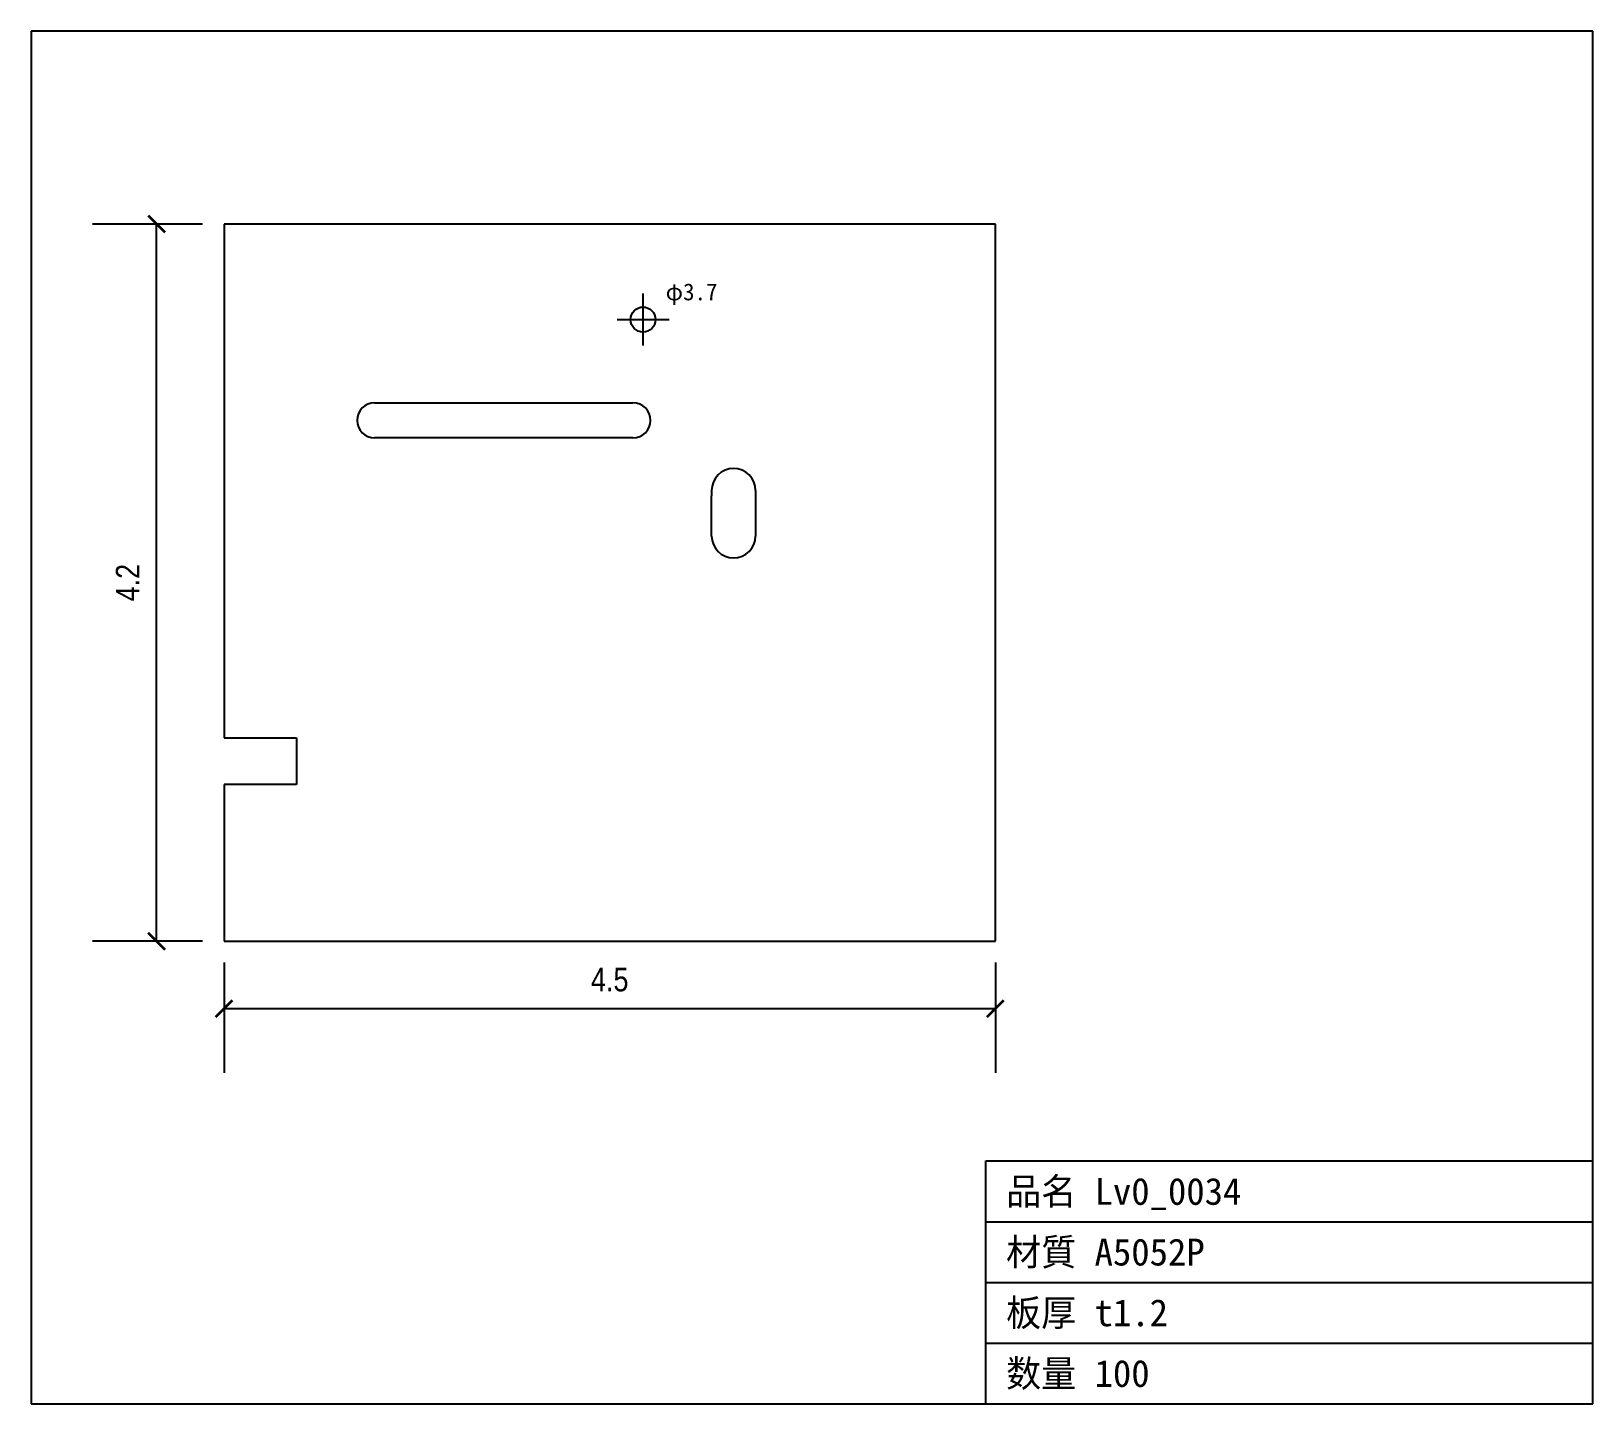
# Model space of a CAD drawing. Header units: inches. Extents: x -1.13 to 7.99, y -2.7 to 5.31.
import ezdxf

# ---------------------------------------------------------------- set-up
doc = ezdxf.new("R2010")
doc.units = ezdxf.units.IN
doc.linetypes.add('CENTER', pattern=[5.08, 3.175, -0.635, 0.635, -0.635])
doc.styles.add('OpenSansCondensed-Light', font='OpenSansCondensed-Light.ttf')
doc.dimstyles.new('EZDXF', dxfattribs={"dimtxt": 0.25, "dimasz": 0.175, "dimexe": 0.375, "dimexo": 0.125, "dimgap": 0.1, "dimtad": 1, "dimlfac": 100, "dimzin": 12, "dimdsep": 46, "dimtxsty": 'OpenSansCondensed-Light', "dimblk": 'ARCHTICK', "dimcen": 2.5, "dimazin": 3, "dimtfac": 0.5, "dimtmove": 2, "dimatfit": 3})

# ---------------------------------------------------------------- blocks, each defined once
blk = doc.blocks.new('HOLE_D3_70')
blk.add_circle((0, 0), 0.0728)
blk = doc.blocks.new('_ARCHTICK')
at = {"color": 0, "linetype": 'BYBLOCK', "const_width": 0.15}
blk.add_lwpolyline([(-0.5, -0.5), (0.5, 0.5)], dxfattribs=at)

msp = doc.modelspace()

# ---------------------------------------------------------------- linework, layer by layer
at = {"color": 7, "linetype": 'CONTINUOUS'}
for p, q in [((7.991, 5.3127), (-1.1257, 5.3127)), ((-1.1257, 5.3127), (-1.1257, -2.7006)), ((7.991, -2.7006), (7.991, 5.3127)), ((0.988, 4.1869), (0, 4.1869)), ((0, 4.1869), (0, 1.1875)), ((1.9392, 4.1869), (0.9879, 4.1871)), ((2.6086, 4.1869), (1.939, 4.1871)), ((4.503, 4.1869), (2.6087, 4.1869)), ((4.503, 2.951), (4.5032, 4.187)), ((0.8792, 3.1435), (2.3875, 3.1435)), ((2.3875, 2.9384), (0.8793, 2.9385)), ((4.503, 1.7245), (4.503, 2.951)), ((2.8468, 2.5666), (2.847, 2.6316)), ((2.8468, 2.5665), (2.8468, 2.5666)), ((2.8468, 2.3655), (2.8468, 2.5665)), ((3.1027, 2.6317), (3.1027, 2.5687)), ((3.1027, 2.5687), (3.1027, 2.5409)), ((3.1027, 2.5409), (3.1027, 2.5338)), ((3.1027, 2.5338), (3.1027, 2.3655)), ((4.503, 1.6071), (4.503, 1.7245)), ((4.503, 0), (4.503, 1.6072)), ((0, 1.1875), (0.4225, 1.1875)), ((0.4225, 1.1875), (0.4225, 1.0381)), ((0.4225, 1.0381), (0.4225, 1.0277)), ((0.4225, 1.0277), (0.4225, 0.9821)), ((0.1243, 0.9157), (0, 0.9157)), ((0, 0.9157), (0.0002, 0.3449)), ((0.1341, 0.9157), (0.1243, 0.9157)), ((0.4225, 0.9157), (0.1341, 0.9157)), ((0.4225, 0.9821), (0.4224, 0.9157)), ((0, 0.3449), (0, 0)), ((0, 0), (1.5856, 0)), ((1.5856, 0), (4.503, 0)), ((4.4476, -2.7006), (4.4476, -1.2832)), ((4.4476, -1.2832), (7.991, -1.2832)), ((4.4476, -1.6376), (7.991, -1.6376)), ((4.4476, -1.9919), (7.991, -1.9919)), ((4.4476, -2.3462), (7.991, -2.3462)), ((-1.1257, -2.7006), (7.991, -2.7006))]:
    msp.add_line(p, q, dxfattribs=at)
at = {"color": 1, "linetype": 'CENTER'}
for p, q in [((2.4462, 3.4779), (2.4462, 3.7811)), ((2.2946, 3.6295), (2.5978, 3.6295))]:
    msp.add_line(p, q, dxfattribs=at)
at = {"color": 7, "linetype": 'CONTINUOUS'}
msp.add_circle((2.4462, 3.6295), 0.0728, dxfattribs=at)
for centre, radius, start, end in [((0.8792, 3.041), 0.1026, 90, -90), ((2.3875, 3.041), 0.1026, -90, 90), ((2.9747, 2.6317), 0.128, 0, 180), ((2.9747, 2.3655), 0.128, 180, 0)]:
    msp.add_arc(centre, radius, start, end, dxfattribs=at)

# ---------------------------------------------------------------- block references
msp.add_blockref('HOLE_D3_70', (2.4462, 3.6295), dxfattribs=at)

# ---------------------------------------------------------------- texts
at = {"color": 2}
for s, height, p in [('φ3.7', 0.09843, (2.5781, 3.7417)), ('品名 Lv0_0034', 0.15748, (4.5658, -1.5391)), ('材質 A5052P', 0.15748, (4.5658, -1.8935)), ('板厚 t1.2', 0.15748, (4.5658, -2.2478)), ('数量 100', 0.15748, (4.5658, -2.6021))]:
    msp.add_text(s, height=height, dxfattribs=at).set_placement(p)

# ---------------------------------------------------------------- dimensions: what is measured, and where the dimension line sits
msp.add_linear_dim(base=(-0.3937, 0), p1=(0, 0), p2=(0, 4.1869), angle=90, dimstyle='EZDXF', override={"dimtxt": 0.137795, "dimasz": 0.098425, "dimdec": 1, "dimlfac": 1}, dxfattribs=at).render()
msp.add_linear_dim(base=(0, -0.3937), p1=(0, 0), p2=(4.503, 0), dimstyle='EZDXF', override={"dimtxt": 0.137795, "dimasz": 0.098425, "dimdec": 1, "dimlfac": 1}, dxfattribs=at).render()

doc.saveas('drawing.dxf')
